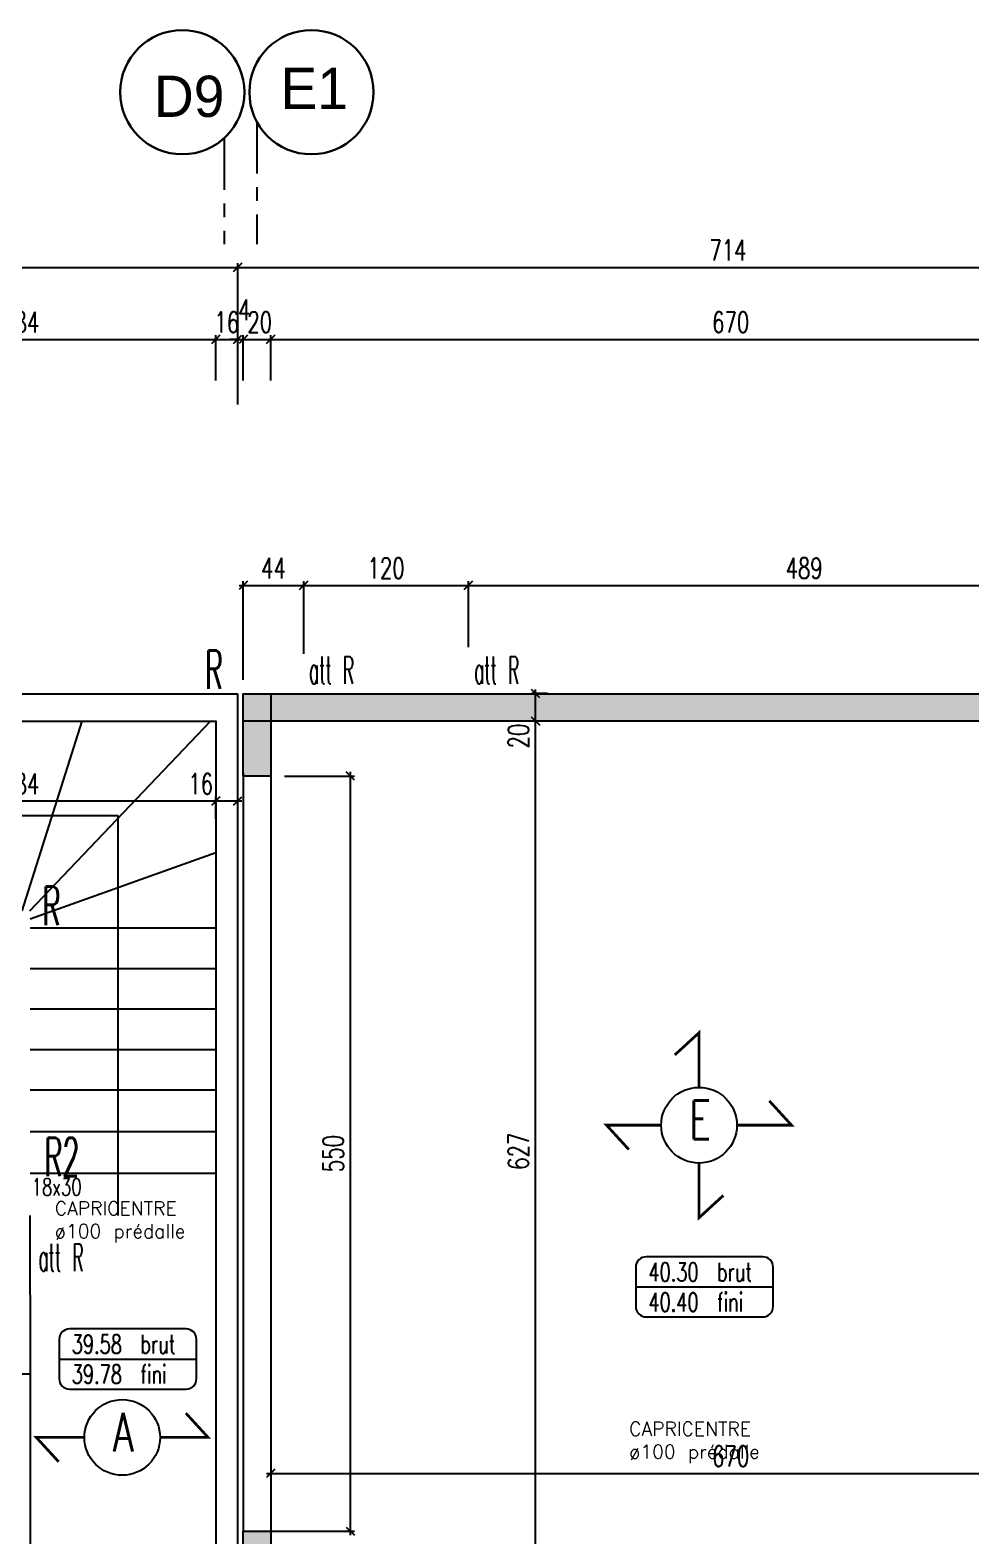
# Model space of a CAD drawing. Extents: x 307 to 786, y -197 to -94.
# Drawn here: x 373.52 to 380.37, y -168.79 to -157.82 of the extents above; entities that cross this region are included whole.
import ezdxf
from ezdxf.enums import TextEntityAlignment as Align

# ---------------------------------------------------------------- set-up
doc = ezdxf.new("R2010")
doc.units = 0
doc.header["$LTSCALE"] = 0.5
doc.header["$MEASUREMENT"] = 0
for name, pattern in [('AXES2', [1.125, 0.75, -0.125, 0.125, -0.125]), ('CACHE', [0.375, 0.25, -0.125]), ('CACHE2', [0.1875, 0.125, -0.0625])]:
    doc.linetypes.add(name, pattern=pattern)
doc.layers.get('DEFPOINTS').update_dxf_attribs({"linetype": 'CONTINUOUS'})
for name, color, linetype in [('1_AJSA_circulv', 142, 'CONTINUOUS'), ('_ SERTI RESERVATION', 6, 'CACHE'), ('A05-AXES', 13, 'AXES2'), ('A19-COTATIONS', 146, 'CONTINUOUS'), ('AXES', 6, 'AXES2'), ('COTATION', 7, 'CONTINUOUS'), ('HABILLAGE', 7, 'CONTINUOUS'), ('MURS', 3, 'CONTINUOUS'), ('PLANCHER', 7, 'CONTINUOUS'), ('POCHAGE', 254, 'CONTINUOUS'), ('POTEAUX', 1, 'CONTINUOUS'), ('POUTRES', 2, 'CONTINUOUS'), ('REPERE-RAID', 4, 'CONTINUOUS')]:
    doc.layers.add(name, color=color, linetype=linetype)
doc.styles.add('CGotH', font='GOTHIC.TTF')
doc.styles.add('ROMANS8', font='romans.shx', dxfattribs={"width": 0.7})
doc.styles.get("Standard").update_dxf_attribs({"font": 'txt.shx'})
doc.dimstyles.new('COT50 cm', dxfattribs={"dimtxt": 0.15, "dimasz": 0.06, "dimexe": 0.03, "dimexo": 0.1, "dimgap": 0.05, "dimtad": 1, "dimdec": 0, "dimlfac": 100, "dimzin": 0, "dimdsep": 46, "dimtxsty": 'ROMANS8', "dimblk1": 'OBLIQUE', "dimblk2": 'OBLIQUE', "dimsah": 1, "dimcen": 0.03, "dimdle": 0.03, "dimclrt": 1, "dimadec": 0, "dimazin": 0, "dimtfac": 1, "dimtdec": 0, "dimtmove": 0, "dimatfit": 3, "dimfxl": 1, "dimfxlon": 1, "dimtolj": 1, "dimtzin": 0, "dimlwd": -1, "dimlwe": -1, "dimarcsym": 0})

# ---------------------------------------------------------------- blocks, each defined once
blk = doc.blocks.new('139')
at = {"layer": 'HABILLAGE', "color": 7}
blk.add_line((-0.665, 0), (0.665, 0), dxfattribs=at)
at = {"layer": 'HABILLAGE'}
blk.add_lwpolyline([(-0.565, -0.291), (0.565, -0.291, 0.414214), (0.665, -0.191), (0.665, 0.191, 0.414214), (0.565, 0.291), (-0.565, 0.291, 0.414214), (-0.665, 0.191), (-0.665, -0.191, 0.414214)], format="xyb", close=True, dxfattribs=at)
at = {"layer": 'HABILLAGE', "color": 1, "width": 0.7}
for s, p in [('brut', (0.121, 0.054)), ('fini', (0.121, -0.237))]:
    blk.add_text(s, height=0.18, dxfattribs=at).set_placement(p)
for tag, p in [('NIVBRUT', (-0.543, 0.054)), ('NIVFINI', (-0.543, -0.237))]:
    blk.add_attdef(tag, p, '', height=0.18, dxfattribs=at)
blk = doc.blocks.new('_Oblique')
at = {"layer": 'COTATION', "color": 0, "lineweight": -2}
blk.add_line((-0.5, -0.5), (0.5, 0.5), dxfattribs=at)
blk = doc.blocks.new('*D835')
at = {"layer": 'COTATION', "color": 0, "transparency": 16777216}
for p, q in [((372.002, -160.071), (374.903, -160.071)), ((372.032, -160.371), (372.032, -160.041)), ((374.873, -160.371), (374.873, -160.041))]:
    blk.add_line(p, q, dxfattribs=at)
at = {"layer": 'DEFPOINTS', "color": 0, "transparency": 16777216}
for p in [(374.873, -160.071), (372.032, -162.852), (374.873, -162.852)]:
    blk.add_point(p, dxfattribs=at)
at = {"layer": 'COTATION', "color": 0, "transparency": 16777216, "xscale": 0.06, "yscale": 0.06, "zscale": 0.06, "rotation": 180}
blk.add_blockref('_Oblique', (372.032, -160.071), dxfattribs=at)
at = {"layer": 'COTATION', "color": 0, "transparency": 16777216, "xscale": 0.06, "yscale": 0.06, "zscale": 0.06}
blk.add_blockref('_Oblique', (374.873, -160.071), dxfattribs=at)
at = {"layer": 'COTATION', "color": 1, "transparency": 16777216, "insert": (373.452, -159.946), "char_height": 0.15, "attachment_point": 5, "style": 'ROMANS8'}
blk.add_mtext('\\A1;284', dxfattribs=at)
blk = doc.blocks.new('*D836')
at = {"layer": 'COTATION', "color": 0, "transparency": 16777216}
for p, q in [((374.843, -160.071), (375.063, -160.071)), ((374.873, -160.371), (374.873, -160.041)), ((375.033, -160.371), (375.033, -160.041))]:
    blk.add_line(p, q, dxfattribs=at)
at = {"layer": 'DEFPOINTS', "color": 0, "transparency": 16777216}
for p in [(375.033, -160.071), (375.033, -162.651), (374.873, -162.852)]:
    blk.add_point(p, dxfattribs=at)
at = {"layer": 'COTATION', "color": 0, "transparency": 16777216, "xscale": 0.06, "yscale": 0.06, "zscale": 0.06, "rotation": 180}
blk.add_blockref('_Oblique', (374.873, -160.071), dxfattribs=at)
at = {"layer": 'COTATION', "color": 0, "transparency": 16777216, "xscale": 0.06, "yscale": 0.06, "zscale": 0.06}
blk.add_blockref('_Oblique', (375.033, -160.071), dxfattribs=at)
at = {"layer": 'COTATION', "color": 1, "transparency": 16777216, "insert": (374.953, -159.946), "char_height": 0.15, "attachment_point": 5, "style": 'ROMANS8'}
blk.add_mtext('\\A1;16', dxfattribs=at)
blk = doc.blocks.new('*D837')
at = {"layer": 'COTATION', "color": 0, "transparency": 16777216}
for p, q in [((375.033, -160.071), (374.973, -160.071)), ((375.033, -160.371), (375.033, -160.041)), ((375.033, -160.071), (375.073, -160.071)), ((375.073, -160.371), (375.073, -160.041)), ((375.073, -160.071), (375.133, -160.071))]:
    blk.add_line(p, q, dxfattribs=at)
at = {"layer": 'DEFPOINTS', "color": 0, "transparency": 16777216}
for p in [(375.073, -160.071), (375.033, -162.651), (375.073, -162.651)]:
    blk.add_point(p, dxfattribs=at)
at = {"layer": 'COTATION', "color": 0, "transparency": 16777216, "xscale": 0.06, "yscale": 0.06, "zscale": 0.06}
blk.add_blockref('_Oblique', (375.033, -160.071), dxfattribs=at)
at = {"layer": 'COTATION', "color": 0, "transparency": 16777216, "xscale": 0.06, "yscale": 0.06, "zscale": 0.06, "rotation": 180}
blk.add_blockref('_Oblique', (375.073, -160.071), dxfattribs=at)
at = {"layer": 'COTATION', "color": 1, "transparency": 16777216, "insert": (375.08, -159.856), "char_height": 0.15, "attachment_point": 5, "style": 'ROMANS8'}
blk.add_mtext('\\A1;4', dxfattribs=at)
blk = doc.blocks.new('*D838')
at = {"layer": 'COTATION', "color": 0, "transparency": 16777216}
for p, q in [((375.043, -160.071), (375.303, -160.071)), ((375.073, -160.371), (375.073, -160.041)), ((375.273, -160.371), (375.273, -160.041))]:
    blk.add_line(p, q, dxfattribs=at)
at = {"layer": 'DEFPOINTS', "color": 0, "transparency": 16777216}
for p in [(375.273, -160.071), (375.073, -162.651), (375.273, -162.651)]:
    blk.add_point(p, dxfattribs=at)
at = {"layer": 'COTATION', "color": 0, "transparency": 16777216, "xscale": 0.06, "yscale": 0.06, "zscale": 0.06, "rotation": 180}
blk.add_blockref('_Oblique', (375.073, -160.071), dxfattribs=at)
at = {"layer": 'COTATION', "color": 0, "transparency": 16777216, "xscale": 0.06, "yscale": 0.06, "zscale": 0.06}
blk.add_blockref('_Oblique', (375.273, -160.071), dxfattribs=at)
at = {"layer": 'COTATION', "color": 1, "transparency": 16777216, "insert": (375.193, -159.946), "char_height": 0.15, "attachment_point": 5, "style": 'ROMANS8'}
blk.add_mtext('\\A1;20', dxfattribs=at)
blk = doc.blocks.new('*D839')
at = {"layer": 'COTATION', "color": 0, "transparency": 16777216}
for p, q in [((375.243, -160.071), (382.003, -160.071)), ((375.273, -160.371), (375.273, -160.041)), ((381.973, -160.371), (381.973, -160.041))]:
    blk.add_line(p, q, dxfattribs=at)
at = {"layer": 'DEFPOINTS', "color": 0, "transparency": 16777216}
for p in [(381.973, -160.071), (375.273, -162.651), (381.973, -162.851)]:
    blk.add_point(p, dxfattribs=at)
at = {"layer": 'COTATION', "color": 0, "transparency": 16777216, "xscale": 0.06, "yscale": 0.06, "zscale": 0.06, "rotation": 180}
blk.add_blockref('_Oblique', (375.273, -160.071), dxfattribs=at)
at = {"layer": 'COTATION', "color": 0, "transparency": 16777216, "xscale": 0.06, "yscale": 0.06, "zscale": 0.06}
blk.add_blockref('_Oblique', (381.973, -160.071), dxfattribs=at)
at = {"layer": 'COTATION', "color": 1, "transparency": 16777216, "insert": (378.623, -159.946), "char_height": 0.15, "attachment_point": 5, "style": 'ROMANS8'}
blk.add_mtext('\\A1;670', dxfattribs=at)
blk = doc.blocks.new('*D879')
at = {"layer": 'COTATION', "color": 0, "transparency": 16777216}
for p, q in [((353.206, -159.546), (375.063, -159.546)), ((353.236, -160.341), (353.236, -159.516)), ((375.033, -160.546), (375.033, -159.516))]:
    blk.add_line(p, q, dxfattribs=at)
at = {"layer": 'DEFPOINTS', "color": 0, "transparency": 16777216}
for p in [(375.033, -159.546), (353.236, -160.441), (375.033, -162.651)]:
    blk.add_point(p, dxfattribs=at)
at = {"layer": 'COTATION', "color": 0, "transparency": 16777216, "xscale": 0.06, "yscale": 0.06, "zscale": 0.06, "rotation": 180}
blk.add_blockref('_Oblique', (353.236, -159.546), dxfattribs=at)
at = {"layer": 'COTATION', "color": 0, "transparency": 16777216, "xscale": 0.06, "yscale": 0.06, "zscale": 0.06}
blk.add_blockref('_Oblique', (375.033, -159.546), dxfattribs=at)
at = {"layer": 'COTATION', "color": 1, "transparency": 16777216, "insert": (364.134, -159.421), "char_height": 0.15, "attachment_point": 5, "style": 'ROMANS8'}
blk.add_mtext('\\A1;2180', dxfattribs=at)
blk = doc.blocks.new('*D880')
at = {"layer": 'COTATION', "color": 0, "transparency": 16777216}
for p, q in [((375.003, -159.546), (382.203, -159.546)), ((375.033, -160.546), (375.033, -159.516)), ((382.173, -160.546), (382.173, -159.516))]:
    blk.add_line(p, q, dxfattribs=at)
at = {"layer": 'DEFPOINTS', "color": 0, "transparency": 16777216}
for p in [(382.173, -159.546), (375.033, -162.651), (382.173, -162.651)]:
    blk.add_point(p, dxfattribs=at)
at = {"layer": 'COTATION', "color": 0, "transparency": 16777216, "xscale": 0.06, "yscale": 0.06, "zscale": 0.06, "rotation": 180}
blk.add_blockref('_Oblique', (375.033, -159.546), dxfattribs=at)
at = {"layer": 'COTATION', "color": 0, "transparency": 16777216, "xscale": 0.06, "yscale": 0.06, "zscale": 0.06}
blk.add_blockref('_Oblique', (382.173, -159.546), dxfattribs=at)
at = {"layer": 'COTATION', "color": 1, "transparency": 16777216, "insert": (378.603, -159.421), "char_height": 0.15, "attachment_point": 5, "style": 'ROMANS8'}
blk.add_mtext('\\A1;714', dxfattribs=at)
blk = doc.blocks.new('*D891')
at = {"layer": 'COTATION', "color": 0, "transparency": 16777216}
for p, q in [((375.043, -161.862), (375.543, -161.862)), ((375.073, -162.551), (375.073, -161.832)), ((375.513, -162.362), (375.513, -161.832))]:
    blk.add_line(p, q, dxfattribs=at)
at = {"layer": 'DEFPOINTS', "color": 0, "transparency": 16777216}
for p in [(375.513, -161.862), (375.513, -162.462), (375.073, -162.651)]:
    blk.add_point(p, dxfattribs=at)
at = {"layer": 'COTATION', "color": 0, "transparency": 16777216, "xscale": 0.06, "yscale": 0.06, "zscale": 0.06, "rotation": 180}
blk.add_blockref('_Oblique', (375.073, -161.862), dxfattribs=at)
at = {"layer": 'COTATION', "color": 0, "transparency": 16777216, "xscale": 0.06, "yscale": 0.06, "zscale": 0.06}
blk.add_blockref('_Oblique', (375.513, -161.862), dxfattribs=at)
at = {"layer": 'COTATION', "color": 1, "transparency": 16777216, "insert": (375.293, -161.737), "char_height": 0.15, "attachment_point": 5, "style": 'ROMANS8'}
blk.add_mtext('\\A1;44', dxfattribs=at)
blk = doc.blocks.new('*D892')
at = {"layer": 'COTATION', "color": 0, "transparency": 16777216}
for p, q in [((375.483, -161.862), (376.743, -161.862)), ((375.513, -162.362), (375.513, -161.832)), ((376.713, -162.313), (376.713, -161.832))]:
    blk.add_line(p, q, dxfattribs=at)
at = {"layer": 'DEFPOINTS', "color": 0, "transparency": 16777216}
for p in [(376.713, -161.862), (376.713, -162.413), (375.513, -162.462)]:
    blk.add_point(p, dxfattribs=at)
at = {"layer": 'COTATION', "color": 0, "transparency": 16777216, "xscale": 0.06, "yscale": 0.06, "zscale": 0.06, "rotation": 180}
blk.add_blockref('_Oblique', (375.513, -161.862), dxfattribs=at)
at = {"layer": 'COTATION', "color": 0, "transparency": 16777216, "xscale": 0.06, "yscale": 0.06, "zscale": 0.06}
blk.add_blockref('_Oblique', (376.713, -161.862), dxfattribs=at)
at = {"layer": 'COTATION', "color": 1, "transparency": 16777216, "insert": (376.113, -161.737), "char_height": 0.15, "attachment_point": 5, "style": 'ROMANS8'}
blk.add_mtext('\\A1;120', dxfattribs=at)
blk = doc.blocks.new('*D893')
at = {"layer": 'COTATION', "color": 0, "transparency": 16777216}
for p, q in [((376.683, -161.862), (381.633, -161.862)), ((376.713, -162.313), (376.713, -161.832)), ((381.603, -162.751), (381.603, -161.832))]:
    blk.add_line(p, q, dxfattribs=at)
at = {"layer": 'DEFPOINTS', "color": 0, "transparency": 16777216}
for p in [(381.603, -161.862), (376.713, -162.413), (381.603, -162.851)]:
    blk.add_point(p, dxfattribs=at)
at = {"layer": 'COTATION', "color": 0, "transparency": 16777216, "xscale": 0.06, "yscale": 0.06, "zscale": 0.06, "rotation": 180}
blk.add_blockref('_Oblique', (376.713, -161.862), dxfattribs=at)
at = {"layer": 'COTATION', "color": 0, "transparency": 16777216, "xscale": 0.06, "yscale": 0.06, "zscale": 0.06}
blk.add_blockref('_Oblique', (381.603, -161.862), dxfattribs=at)
at = {"layer": 'COTATION', "color": 1, "transparency": 16777216, "insert": (379.158, -161.737), "char_height": 0.15, "attachment_point": 5, "style": 'ROMANS8'}
blk.add_mtext('\\A1;489', dxfattribs=at)
blk = doc.blocks.new('*D1106')
at = {"layer": 'COTATION', "color": 0, "transparency": 16777216}
for p, q in [((377.202, -162.851), (377.172, -162.851)), ((377.202, -169.146), (377.202, -162.821)), ((376.86, -169.116), (377.232, -169.116))]:
    blk.add_line(p, q, dxfattribs=at)
at = {"layer": 'DEFPOINTS', "color": 0, "transparency": 16777216}
for p in [(377.202, -162.851), (377.29, -162.851), (376.76, -169.116)]:
    blk.add_point(p, dxfattribs=at)
at = {"layer": 'COTATION', "color": 0, "transparency": 16777216, "xscale": 0.06, "yscale": 0.06, "zscale": 0.06}
for p, rotation in [((377.202, -162.851), 90), ((377.202, -169.116), 270)]:
    blk.add_blockref('_Oblique', p, dxfattribs=dict(at, rotation=rotation))
at = {"layer": 'COTATION', "color": 1, "transparency": 16777216, "insert": (377.077, -165.984), "char_height": 0.15, "attachment_point": 5, "rotation": 90, "style": 'ROMANS8'}
blk.add_mtext('\\A1;627', dxfattribs=at)
blk = doc.blocks.new('*D1107')
at = {"layer": 'COTATION', "color": 0, "transparency": 16777216}
for p, q in [((377.202, -162.881), (377.202, -162.621)), ((377.289, -162.651), (377.172, -162.651)), ((377.202, -162.851), (377.172, -162.851))]:
    blk.add_line(p, q, dxfattribs=at)
at = {"layer": 'DEFPOINTS', "color": 0, "transparency": 16777216}
for p in [(377.202, -162.651), (377.389, -162.651), (377.29, -162.851)]:
    blk.add_point(p, dxfattribs=at)
at = {"layer": 'COTATION', "color": 0, "transparency": 16777216, "xscale": 0.06, "yscale": 0.06, "zscale": 0.06}
for p, rotation in [((377.202, -162.651), 90), ((377.202, -162.851), 270)]:
    blk.add_blockref('_Oblique', p, dxfattribs=dict(at, rotation=rotation))
at = {"layer": 'COTATION', "color": 1, "transparency": 16777216, "insert": (377.077, -162.96), "char_height": 0.15, "attachment_point": 5, "rotation": 90, "style": 'ROMANS8'}
blk.add_mtext('\\A1;20', dxfattribs=at)
blk = doc.blocks.new('*D1330')
at = {"layer": 'COTATION', "color": 0, "transparency": 16777216}
for p, q in [((375.243, -168.33), (382.003, -168.33)), ((375.273, -168.33), (375.273, -168.36)), ((381.973, -168.33), (381.973, -168.3))]:
    blk.add_line(p, q, dxfattribs=at)
at = {"layer": 'DEFPOINTS', "color": 0, "transparency": 16777216}
for p in [(375.273, -168.302), (381.973, -168.33), (381.973, -168.364)]:
    blk.add_point(p, dxfattribs=at)
at = {"layer": 'COTATION', "color": 0, "transparency": 16777216, "xscale": 0.06, "yscale": 0.06, "zscale": 0.06, "rotation": 180}
blk.add_blockref('_Oblique', (375.273, -168.33), dxfattribs=at)
at = {"layer": 'COTATION', "color": 0, "transparency": 16777216, "xscale": 0.06, "yscale": 0.06, "zscale": 0.06}
blk.add_blockref('_Oblique', (381.973, -168.33), dxfattribs=at)
at = {"layer": 'COTATION', "color": 1, "transparency": 16777216, "insert": (378.623, -168.205), "char_height": 0.15, "attachment_point": 5, "style": 'ROMANS8'}
blk.add_mtext('\\A1;670', dxfattribs=at)
blk = doc.blocks.new('*D1344')
at = {"layer": 'COTATION', "color": 0, "transparency": 16777216}
for p, q in [((372.032, -163.562), (372.032, -163.402)), ((374.873, -163.562), (374.873, -163.402)), ((372.002, -163.432), (374.903, -163.432))]:
    blk.add_line(p, q, dxfattribs=at)
at = {"layer": 'DEFPOINTS', "color": 0, "transparency": 16777216}
for p in [(374.873, -163.432), (372.032, -163.662), (374.873, -163.662)]:
    blk.add_point(p, dxfattribs=at)
at = {"layer": 'COTATION', "color": 0, "transparency": 16777216, "xscale": 0.06, "yscale": 0.06, "zscale": 0.06, "rotation": 180}
blk.add_blockref('_Oblique', (372.032, -163.432), dxfattribs=at)
at = {"layer": 'COTATION', "color": 0, "transparency": 16777216, "xscale": 0.06, "yscale": 0.06, "zscale": 0.06}
blk.add_blockref('_Oblique', (374.873, -163.432), dxfattribs=at)
at = {"layer": 'COTATION', "color": 1, "transparency": 16777216, "insert": (373.452, -163.307), "char_height": 0.15, "attachment_point": 5, "style": 'ROMANS8'}
blk.add_mtext('\\A1;284', dxfattribs=at)
blk = doc.blocks.new('*D1345')
at = {"layer": 'COTATION', "color": 0, "transparency": 16777216}
for p, q in [((374.873, -163.562), (374.873, -163.402)), ((375.033, -163.562), (375.033, -163.402)), ((374.843, -163.432), (375.063, -163.432))]:
    blk.add_line(p, q, dxfattribs=at)
at = {"layer": 'DEFPOINTS', "color": 0, "transparency": 16777216}
for p in [(375.033, -163.432), (374.873, -163.662), (375.033, -163.662)]:
    blk.add_point(p, dxfattribs=at)
at = {"layer": 'COTATION', "color": 0, "transparency": 16777216, "xscale": 0.06, "yscale": 0.06, "zscale": 0.06, "rotation": 180}
blk.add_blockref('_Oblique', (374.873, -163.432), dxfattribs=at)
at = {"layer": 'COTATION', "color": 0, "transparency": 16777216, "xscale": 0.06, "yscale": 0.06, "zscale": 0.06}
blk.add_blockref('_Oblique', (375.033, -163.432), dxfattribs=at)
at = {"layer": 'COTATION', "color": 1, "transparency": 16777216, "insert": (374.763, -163.307), "char_height": 0.15, "attachment_point": 5, "style": 'ROMANS8'}
blk.add_mtext('\\A1;16', dxfattribs=at)
blk = doc.blocks.new('*D1610')
at = {"layer": 'COTATION', "color": 0, "transparency": 16777216}
for p, q in [((375.373, -163.251), (375.883, -163.251)), ((375.853, -168.781), (375.853, -163.221)), ((375.273, -168.751), (375.883, -168.751))]:
    blk.add_line(p, q, dxfattribs=at)
at = {"layer": 'DEFPOINTS', "color": 0, "transparency": 16777216}
for p in [(375.273, -163.251), (375.853, -163.251), (375.173, -168.751)]:
    blk.add_point(p, dxfattribs=at)
at = {"layer": 'COTATION', "color": 0, "transparency": 16777216, "xscale": 0.06, "yscale": 0.06, "zscale": 0.06}
for p, rotation in [((375.853, -163.251), 90), ((375.853, -168.751), 270)]:
    blk.add_blockref('_Oblique', p, dxfattribs=dict(at, rotation=rotation))
at = {"layer": 'COTATION', "color": 1, "transparency": 16777216, "insert": (375.728, -166.001), "char_height": 0.15, "attachment_point": 5, "rotation": 90, "style": 'ROMANS8'}
blk.add_mtext('\\A1;550', dxfattribs=at)

msp = doc.modelspace()

# ---------------------------------------------------------------- hatches: boundary and pattern name
at = {"layer": 'POCHAGE'}
h = msp.add_hatch(color=256, dxfattribs=at)
h.dxf.hatch_style = 1
h.paths.add_polyline_path([(382.173, -164.8613), (382.1728, -162.6513), (375.273, -162.6513), (375.273, -162.8513), (381.973, -162.8513), (381.9728, -169.9414), (382.1728, -169.9413), (382.173, -165.0613), (388.0528, -165.0613), (388.0528, -169.9412), (388.2328, -169.9412), (388.2328, -165.0613), (390.8066, -165.0613), (390.8065, -169.9412), (390.9866, -169.9412), (390.9866, -165.0613), (396.8899, -165.0613), (396.8899, -170.9414), (397.0699, -170.9414), (397.0699, -165.0613), (400.7886, -165.0614), (400.7886, -171.6264), (402.5637, -171.6263), (402.5637, -171.4463), (400.9687, -171.4463), (400.9687, -167.6316), (402.2767, -167.6317), (402.2766, -168.685), (402.4566, -168.685), (402.4566, -166.4416), (402.2767, -166.4416), (402.2767, -167.4516), (400.9687, -167.4516), (400.9687, -165.0612), (400.9687, -165.0613), (403.8098, -165.0613), (403.8098, -169.9609), (402.4592, -169.9609), (402.4592, -169.8409), (402.2793, -169.8409), (402.2793, -170.141), (403.8098, -170.141), (403.8098, -171.6263), (403.969, -171.6263), (403.969, -171.621), (403.9699, -164.8613)])
edge = h.paths.add_edge_path(flags=16)
edge.add_arc((396.9697, -164.9585), 0.04, 0, 360)
edge = h.paths.add_edge_path(flags=16)
edge.add_arc((400.8684, -164.9598), 0.04, 0, 360)
edge = h.paths.add_edge_path(flags=16)
edge.add_arc((400.8684, -167.5416), 0.04, 0, 360)
edge = h.paths.add_edge_path(flags=16)
edge.add_arc((402.3696, -166.5416), 0.04, 0, 360)
edge = h.paths.add_edge_path(flags=16)
edge.add_arc((402.3667, -167.5416), 0.04, 0, 360)
edge = h.paths.add_edge_path(flags=16)
edge.add_arc((403.8697, -164.9598), 0.04, 0, 360)
edge = h.paths.add_edge_path(flags=16)
edge.add_arc((402.3663, -168.586), 0.04, 0, 360)
edge = h.paths.add_edge_path(flags=16)
edge.add_arc((400.8684, -171.5263), 0.04, 0, 360)
edge = h.paths.add_edge_path(flags=16)
edge.add_arc((402.4647, -171.5268), 0.04, 0, 360)
edge = h.paths.add_edge_path(flags=16)
edge.add_arc((390.8965, -164.9575), 0.04, 0, 360)
edge = h.paths.add_edge_path(flags=16)
edge.add_arc((403.8897, -171.5263), 0.04, 0, 360)
edge = h.paths.add_edge_path(flags=16)
edge.add_arc((388.1428, -164.957), 0.04, 0, 360)
edge = h.paths.add_edge_path(flags=16)
edge.add_arc((382.0807, -164.9559), 0.04, 0, 360)
edge = h.paths.add_edge_path(flags=16)
edge.add_arc((382.0811, -162.7541), 0.04, 0, 360)
at = {"layer": 'POTEAUX'}
h = msp.add_hatch(color=256, dxfattribs=at)
h.dxf.hatch_style = 1
h.paths.add_polyline_path([(375.273, -163.2513), (375.073, -163.2513), (375.0733, -162.6513), (375.273, -162.6513)])
h = msp.add_hatch(color=256, dxfattribs=at)
h.dxf.hatch_style = 1
h.paths.add_polyline_path([(375.273, -169.3512), (375.073, -169.3512), (375.073, -168.7512), (375.273, -168.7512)])

# ---------------------------------------------------------------- linework, layer by layer
at = {"layer": '1_AJSA_circulv', "ltscale": 10}
for p, q in [((373.462, -164.2317), (373.9004, -162.8513)), ((373.5191, -164.2317), (374.834, -162.8513)), ((373.5209, -164.2904), (374.873, -163.8068))]:
    msp.add_line(p, q, dxfattribs=at)
at = {"layer": '1_AJSA_circulv'}
msp.add_line((373.5209, -164.3567), (374.873, -164.3567), dxfattribs=at)
at = {"layer": '1_AJSA_circulv', "linetype": 'CACHE2', "ltscale": 100}
for p, q in [((373.5209, -164.6517), (374.873, -164.6517)), ((373.5209, -164.9467), (374.873, -164.9467)), ((373.5209, -165.2417), (374.873, -165.2417)), ((373.5209, -165.5367), (374.873, -165.5367)), ((374.873, -165.8417), (373.5209, -165.8417)), ((374.873, -166.1467), (373.5209, -166.1467))]:
    msp.add_line(p, q, dxfattribs=at)
msp.add_lwpolyline([(374.1622, -166.4517), (374.1622, -163.5415), (372.6868, -163.5415), (372.6868, -164.6517), (372.5531, -164.3567), (372.8206, -164.3567), (372.6868, -164.6517)], dxfattribs=at)
at = {"layer": 'A19-COTATIONS', "color": 242, "lineweight": 30, "ltscale": 10, "true_color": 0xcd2027}
for centre in [(374.6288, -158.2703), (375.5697, -158.2703)]:
    msp.add_circle(centre, 0.4522, dxfattribs=at)
at = {"layer": 'AXES', "color": 1}
for p, q in [((375.1728, -158.487), (375.1728, -159.3761)), ((374.9328, -158.6052), (374.9328, -159.3761))]:
    msp.add_line(p, q, dxfattribs=at)
at = {"layer": 'MURS'}
msp.add_line((353.2359, -162.6513), (375.033, -162.6513), dxfattribs=at)
for points in [[(353.2362, -162.8513), (374.873, -162.8514), (374.873, -169.1709), (373.5228, -169.1709), (373.5228, -167.6074), (373.3423, -167.6074), (373.3428, -169.171), (372.898, -169.171), (372.898, -169.3513), (375.033, -169.3512), (375.033, -162.6513)], [(381.973, -162.8513), (375.073, -162.8513), (375.073, -162.6513), (382.1728, -162.6513)]]:
    msp.add_lwpolyline(points, dxfattribs=at)
at = {"layer": 'PLANCHER', "color": 1, "const_width": 0.02}
for points in [[(378.3929, -165.5183), (378.3929, -165.1203), (378.2157, -165.2826)], [(378.6686, -165.794), (379.0666, -165.794), (378.9044, -165.6168)], [(378.1172, -165.794), (377.7192, -165.794), (377.8814, -165.9712)], [(378.3929, -166.0697), (378.3929, -166.4678), (378.5701, -166.3055)], [(374.4669, -168.0681), (374.8169, -168.0681), (374.6546, -167.891)], [(373.9156, -168.0681), (373.5656, -168.0681), (373.7279, -168.2453)]]:
    msp.add_lwpolyline(points, dxfattribs=at)
at = {"layer": 'PLANCHER', "color": 1}
for centre in [(378.3929, -165.794), (374.1912, -168.0681)]:
    msp.add_circle(centre, 0.2757, dxfattribs=at)
at = {"layer": 'POTEAUX'}
for points in [[(375.273, -163.2513), (375.073, -163.2513), (375.0733, -162.6513), (375.273, -162.6513)], [(375.273, -169.3512), (375.073, -169.3512), (375.073, -168.7512), (375.273, -168.7512)]]:
    msp.add_lwpolyline(points, close=True, dxfattribs=at)
at = {"layer": 'POUTRES'}
for p, q in [((375.073, -163.2312), (375.073, -168.7512)), ((375.273, -163.2312), (375.273, -168.7512)), ((373.5228, -167.6074), (373.5197, -166.452))]:
    msp.add_line(p, q, dxfattribs=at)

# ---------------------------------------------------------------- block references
at = {"layer": 'HABILLAGE', "color": 1, "xscale": 0.7521624, "yscale": 0.7521624, "zscale": 0.7521624}
for p, values in [((378.4321, -166.9717), {'NIVBRUT': '40.30', 'NIVFINI': '40.40'}), ((374.2322, -167.497), {'NIVBRUT': '39.58', 'NIVFINI': '39.78'})]:
    msp.add_blockref('139', p, dxfattribs=at).add_auto_attribs(values)

# ---------------------------------------------------------------- texts
at = {"layer": '_ SERTI RESERVATION', "linetype": 'ByBlock', "char_height": 0.1, "attachment_point": 1}
for insert in [(373.7003, -166.3492), (377.884, -167.9556)]:
    msp.add_mtext_dynamic_manual_height_columns('CAPRICENTRE\\Pø100 prédalle', width=1.472691, gutter_width=7.9227, heights=[0], dxfattribs=dict(at, insert=insert))
at = {"layer": 'A05-AXES', "color": 1, "ltscale": 0.5, "char_height": 0.3, "width": 0.3408, "attachment_point": 2, "rotation": 0.00168, "line_spacing_factor": 1.032839, "style": 'CGotH'}
for s, insert in [('E1', (375.5896, -158.0927)), ('D9', (374.679, -158.15))]:
    msp.add_mtext(s, dxfattribs=dict(at, insert=insert))
at = {"layer": 'PLANCHER', "color": 1, "width": 0.7}
for s, p in [('E', (378.4007, -165.7553)), ('A', (374.199, -168.0294))]:
    msp.add_text(s, height=0.28, dxfattribs=at).set_placement(p, align=Align.MIDDLE)
at = {"layer": 'REPERE-RAID', "color": 4}
for s, height, width, p in [('R', 0.28, 0.519, (374.7936, -162.6166)), ('att R', 0.2, 0.45, (375.5521, -162.5798)), ('att R', 0.2, 0.45, (376.7547, -162.5798)), ('R', 0.28, 0.519, (373.6107, -164.3362)), ('R2', 0.28, 0.519, (373.6247, -166.166)), ('att R', 0.2, 0.45, (373.581, -166.8569))]:
    msp.add_text(s, height=height, dxfattribs=dict(at, width=width)).set_placement(p)
at = {"layer": 'REPERE-RAID', "color": 1, "style": 'ROMANS8', "width": 0.7}
msp.add_text('18x30', height=0.125, dxfattribs=at).set_placement((373.5316, -166.3063))

# ---------------------------------------------------------------- dimensions: what is measured, and where the dimension line sits
at = {"layer": 'COTATION'}
for base, p1, p2, picture, middle in [((375.0328, -159.5462), (353.2359, -160.4413), (375.0328, -162.6513), '*D879', (364.1343, -159.4212)), ((375.5128, -161.8617), (375.0728, -162.6513), (375.5128, -162.4619), '*D891', (375.2928, -161.7367)), ((381.9728, -168.3302), (375.273, -168.302), (381.9728, -168.3638), '*D1330', (378.6229, -168.2052))]:
    dim = msp.add_linear_dim(base=base, p1=p1, p2=p2, dimstyle='COT50 cm', dxfattribs=at)
    dim.commit()
    dim.dimension.update_dxf_attribs({"geometry": picture, "text_midpoint": middle})
for base, p1, p2, override, picture, middle in [((382.1728, -159.5462), (375.0328, -162.6513), (382.1728, -162.6513), {"dimtmove": 1}, '*D880', (378.6028, -159.4212)), ((374.8728, -160.071), (372.0318, -162.8522), (374.8728, -162.8522), {"dimtmove": 1, "dimfxl": 0.3, "dimfxlon": 1}, '*D835', (373.4523, -159.946)), ((381.973, -160.071), (375.273, -162.6513), (381.973, -162.8513), {"dimtmove": 1, "dimfxl": 0.3, "dimfxlon": 1}, '*D839', (378.623, -159.946)), ((376.7127, -161.8617), (375.5128, -162.4619), (376.7127, -162.4132), {"dimtmove": 1}, '*D892', (376.1127, -161.7367)), ((381.6028, -161.8617), (376.7127, -162.4132), (381.6028, -162.8513), {"dimtmove": 1}, '*D893', (379.1577, -161.7367)), ((374.873, -163.432), (372.0318, -163.6622), (374.873, -163.6622), {"dimtmove": 1}, '*D1344', (373.4524, -163.307))]:
    dim = msp.add_linear_dim(base=base, p1=p1, p2=p2, dimstyle='COT50 cm', override=override, dxfattribs=at)
    dim.commit()
    dim.dimension.update_dxf_attribs({"geometry": picture, "text_midpoint": middle})
for base, p1, p2, override, picture, middle in [((375.0728, -160.071), (375.0328, -162.6513), (375.0728, -162.6513), {"dimtmove": 1, "dimfxl": 0.3, "dimfxlon": 1}, '*D837', (375.0798, -159.981)), ((375.0328, -160.071), (374.8728, -162.8522), (375.0328, -162.6513), {"dimtmove": 1, "dimfxl": 0.3, "dimfxlon": 1}, '*D836', (374.9528, -160.071)), ((375.273, -160.071), (375.0728, -162.6513), (375.273, -162.6513), {"dimtmove": 1, "dimfxl": 0.3, "dimfxlon": 1}, '*D838', (375.1927, -160.071)), ((375.0328, -163.432), (374.873, -163.6622), (375.0328, -163.6622), {"dimtmove": 1}, '*D1345', (374.7629, -163.432))]:
    dim = msp.add_linear_dim(base=base, p1=p1, p2=p2, dimstyle='COT50 cm', override=override, dxfattribs=at)
    dim.commit()
    dim.dimension.update_dxf_attribs({"geometry": picture, "text_midpoint": middle, "dimtype": 160})
dim = msp.add_linear_dim(base=(377.2016, -162.6513), p1=(377.2901, -162.8513), p2=(377.3887, -162.6513), angle=90, dimstyle='COT50 cm', override={"dimtmove": 1}, dxfattribs=at)
dim.commit()
dim.dimension.update_dxf_attribs({"geometry": '*D1107', "text_midpoint": (377.2016, -162.9596), "dimtype": 160})
for base, p1, p2, picture, middle in [((377.20162914, -162.85126498), (376.75990237, -169.116265), (377.29008403, -162.85126498), '*D1106', (377.07662914, -165.98376499)), ((375.8531, -163.2513), (375.173, -168.7512), (375.273, -163.2513), '*D1610', (375.7281, -166.0012))]:
    dim = msp.add_linear_dim(base=base, p1=p1, p2=p2, angle=90, dimstyle='COT50 cm', override={"dimtmove": 1}, dxfattribs=at)
    dim.commit()
    dim.dimension.update_dxf_attribs({"geometry": picture, "text_midpoint": middle})

doc.saveas('drawing.dxf')
